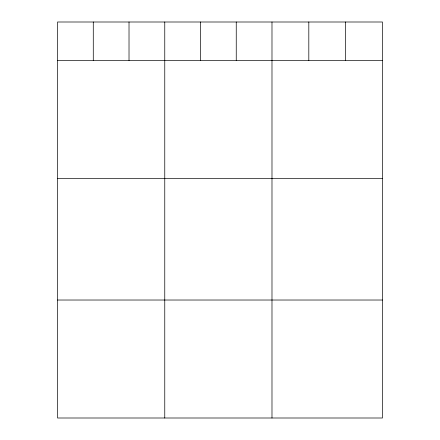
<?xml version="1.0" encoding="UTF-8"?>
<svg xmlns="http://www.w3.org/2000/svg" width="440" height="440" viewBox="0 0 440 440"><rect width="100%" height="100%" fill="white"/><g stroke="black" fill="none" stroke-linecap="round" stroke-linejoin="round"><path stroke-width="0.66" d="M382.459 60.489L382.459 418L57.541 418L57.541 22L382.459 22L382.459 60.489L57.541 60.489M57.541 178.47L382.459 178.47M57.541 300.02L382.459 300.02M345.637 22L345.637 60.489M308.814 22L308.814 60.489M271.986 22L271.986 418M236.247 22L236.247 60.489M200.503 22L200.503 60.489M164.764 22L164.764 418M129.019 22L129.019 60.489M93.28 22L93.28 60.489"/></g></svg>
